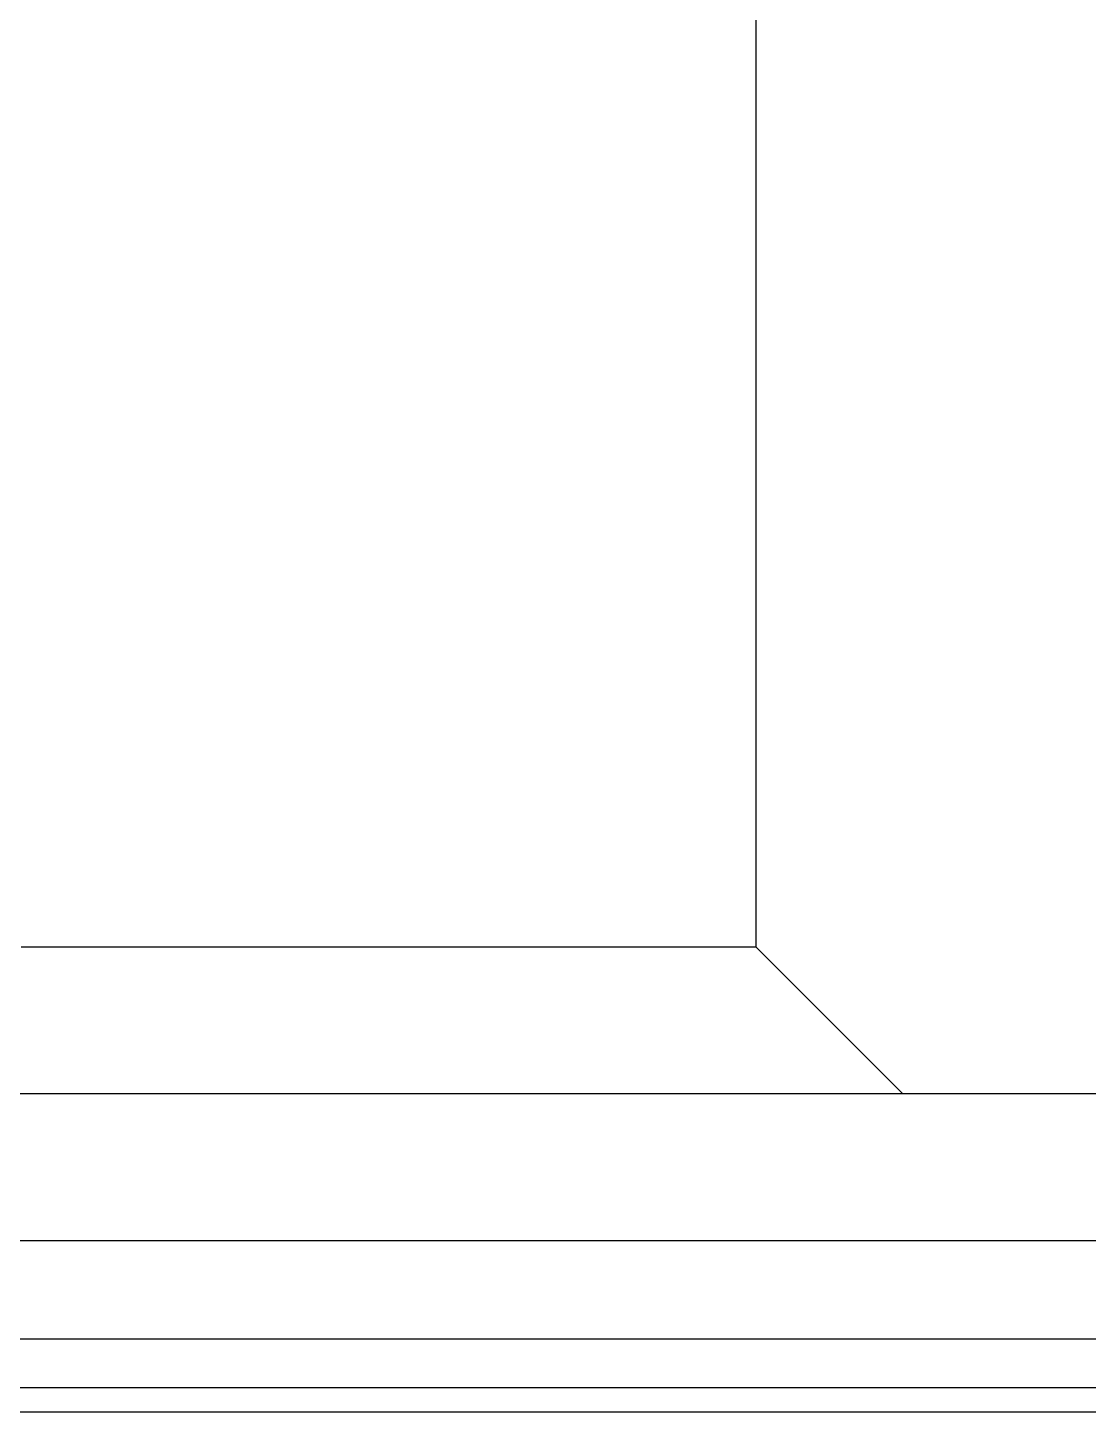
# Model space of a CAD drawing. Header units: inches. Extents: x 707 to 13003, y 909 to 9309.
# Drawn here: x 3251.3 to 3294.6, y 1536.7 to 1593.2 of the extents above; entities that cross this region are included whole.
import ezdxf

# ---------------------------------------------------------------- set-up
doc = ezdxf.new("R2010")
doc.units = ezdxf.units.IN
doc.header["$MEASUREMENT"] = 0

# ---------------------------------------------------------------- blocks, each defined once
blk = doc.blocks.new('BKM-1')
at = {"color": 2}
for p, q in [((65, -69), (65, -163)), ((35, -163), (56, -163)), ((56, -163), (65, -163)), ((71, -169), (65, -163)), ((97, -169), (-97, -169)), ((97, -175), (-97, -175)), ((-96.384, -179), (95.616, -179)), ((103.032, -181), (-103.8, -181)), ((103.616, -182), (-104.384, -182))]:
    blk.add_line(p, q, dxfattribs=at)

msp = doc.modelspace()

# ---------------------------------------------------------------- linework, layer by layer
msp.add_line((5141.017, 1536.69), (1291.017, 1536.69))

# ---------------------------------------------------------------- block references
msp.add_blockref('BKM-1', (3216.017, 1718.69))

doc.saveas('drawing.dxf')
